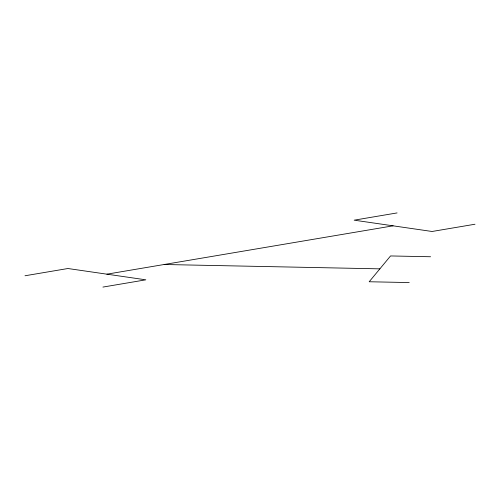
<?xml version="1.0" encoding="UTF-8"?>
<svg xmlns="http://www.w3.org/2000/svg" width="500" height="500" viewBox="0 0 500 500"><rect width="100%" height="100%" fill="white"/><g stroke="black" fill="none" stroke-linecap="round" stroke-linejoin="round"><path stroke-width="0.75" d="M25 275.769L67.931 268.519L145.856 279.825L102.925 287.075M397.075 212.925L354.144 220.175L432.069 231.481L475 224.231M106.894 274.169L393.106 225.831M430.588 256.75L390.556 255.944L369.188 281.756L409.219 282.562M164.131 264.5L379.869 268.85"/></g></svg>
